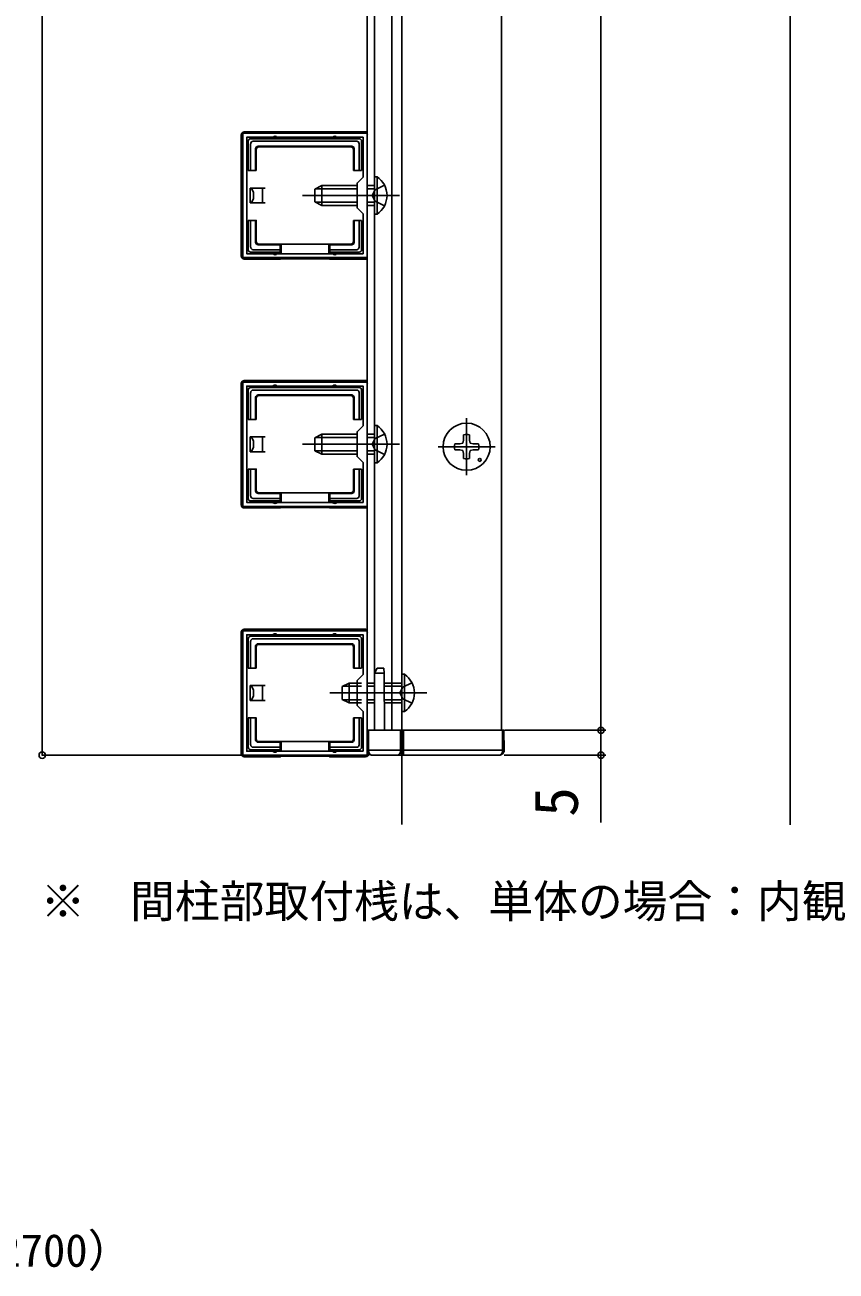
# Model space of a CAD drawing. Units: millimetres, scale not verified. Extents: x -525 to 525, y -783 to 778.
# Drawn here: x -13.4 to 149.7, y 109.6 to 360.1 of the extents above; entities that cross this region are included whole.
import ezdxf
from ezdxf.enums import TextEntityAlignment as Align

# ---------------------------------------------------------------- set-up
doc = ezdxf.new("R2010")
doc.units = ezdxf.units.MM
doc.header["$LTSCALE"] = 4
for name, color, linetype in [('0-2_USER1', 3, 'Continuous'), ('0-3_YKK_11', 7, 'Continuous'), ('0-4_YKK_12', 2, 'Continuous'), ('0-5_YKK_13', 4, 'Continuous'), ('0-7_YKK_D', 6, 'Continuous')]:
    doc.layers.add(name, color=color, linetype=linetype)
doc.styles.add('ＭＳ ゴシック', font='')
doc.styles.get('ＭＳ ゴシック').set_extended_font_data('MS Gothic')

msp = doc.modelspace()

# ---------------------------------------------------------------- linework, layer by layer
at = {"layer": '0-3_YKK_11'}
for points in [[(55.4, 313.302), (30.4, 313.302), (30.4, 338.3), (55.4, 338.3)], [(54.6, 314.102), (31.2, 314.102), (31.2, 337.5), (54.6, 337.5), (54.6, 329.502), (53.4, 328.302), (53.4, 323.302), (54.6, 322.102)], [(55.4, 263.302), (30.4, 263.302), (30.4, 288.3), (55.4, 288.3)], [(54.6, 264.102), (31.2, 264.102), (31.2, 287.5), (54.6, 287.5), (54.6, 279.502), (53.4, 278.302), (53.4, 273.302), (54.6, 272.102)], [(55.4, 213.3), (30.4, 213.3), (30.4, 238.298), (55.4, 238.298)], [(54.6, 214.1), (31.2, 214.1), (31.2, 237.498), (54.6, 237.498), (54.6, 229.5), (53.4, 228.3), (53.4, 223.3), (54.6, 222.1)]]:
    msp.add_lwpolyline(points, close=True, dxfattribs=at)
at = {"layer": '0-4_YKK_12'}
for p, q in [((62.4, 199.372), (62.4, 672.396)), ((140.4, 199.274), (140.4, 672.396)), ((55.4, 630.3), (55.4, 218.3)), ((56.9, 630.3), (56.9, 218.3)), ((60.4, 630.3), (60.4, 218.3)), ((62.4, 630.3), (62.4, 218.3)), ((82.4, 630.3), (82.4, 218.3))]:
    msp.add_line(p, q, dxfattribs=at)
at = {"layer": '0-5_YKK_13'}
for p, q in [((55.101, 338.6), (30.699, 338.6)), ((30.1, 313.599), (30.1, 338.001)), ((32, 336.207), (32, 330.8)), ((53.307, 336.7), (32.493, 336.7)), ((33.5, 335.7), (52.3, 335.7)), ((53.8, 330.8), (53.8, 336.207)), ((33.131, 335.069), (33.131, 330.8)), ((33.631, 335.569), (52.169, 335.569)), ((52.669, 335.069), (52.669, 330.8)), ((52.8, 335.2), (52.8, 330.8)), ((32, 330.8), (31.5, 330.8)), ((33, 330.8), (33.131, 330.8)), ((52.8, 330.8), (52.669, 330.8)), ((52.8, 330.8), (53.8, 330.8)), ((54.3, 330.8), (53.8, 330.8)), ((56.9, 322.052), (56.9, 329.552)), ((32.9, 327.3), (31.9, 327.3)), ((31.9, 324.3), (31.9, 327.3)), ((32.9, 327.3), (34.4, 327.3)), ((34.4, 327.3), (34.4, 325.8)), ((34.4, 327.3), (34.9, 327.3)), ((34.4, 325.8), (34.4, 324.3)), ((61.9, 325.802), (42.4, 325.802)), ((44.9, 327.102), (46.3, 327.802)), ((44.9, 324.502), (44.9, 327.102)), ((53.4, 327.148), (44.991, 327.148)), ((53.4, 327.802), (46.3, 327.802)), ((56.9, 327.802), (55.4, 327.802)), ((56.9, 327.148), (55.4, 327.148)), ((31.9, 324.3), (32.9, 324.3)), ((34.4, 324.3), (32.9, 324.3)), ((34.9, 324.3), (34.4, 324.3)), ((44.9, 324.502), (46.3, 323.802)), ((53.4, 324.456), (44.991, 324.456)), ((56.9, 324.456), (55.4, 324.456)), ((56.9, 323.802), (55.4, 323.802)), ((31.5, 319.8), (31.5, 320.8)), ((31.5, 320.8), (32, 320.8)), ((32, 320.8), (32, 315.393)), ((52.669, 320.8), (52.669, 316.531)), ((52.8, 320.8), (52.669, 320.8)), ((52.8, 320.8), (52.8, 316.4)), ((53.8, 320.8), (52.8, 320.8)), ((53.8, 315.393), (53.8, 320.8)), ((53.8, 320.8), (54.3, 320.8)), ((57.409, 322.052), (56.9, 322.052)), ((31.5, 314.9), (31.5, 319.8)), ((33.5, 315.9), (37.9, 315.9)), ((33.631, 316.031), (37.9, 316.031)), ((37.9, 315.9), (37.9, 316.031)), ((37.9, 316.031), (47.9, 316.031)), ((37.9, 315.9), (37.9, 314.9)), ((38.1, 316.031), (38.1, 314.102)), ((47.7, 316.031), (47.7, 314.102)), ((47.9, 315.9), (47.9, 316.031)), ((52.169, 316.031), (47.9, 316.031)), ((32.493, 314.9), (37.9, 314.9)), ((37.9, 314.9), (37.9, 314.4)), ((37.9, 314.4), (37.9, 314.102)), ((47.9, 314.9), (53.307, 314.9)), ((47.9, 314.4), (47.9, 314.102)), ((47.9, 313.302), (47.9, 313)), ((38.1, 313.092), (47.7, 313.092)), ((47.9, 313), (55.101, 313)), ((55.101, 288.6), (30.699, 288.6)), ((30.1, 263.599), (30.1, 288.001)), ((32, 286.207), (32, 280.8)), ((53.307, 286.7), (32.493, 286.7)), ((33.5, 285.7), (52.3, 285.7)), ((33.631, 285.569), (52.169, 285.569)), ((53.8, 280.8), (53.8, 286.207)), ((33.131, 285.069), (33.131, 280.8)), ((52.669, 285.069), (52.669, 280.8)), ((52.8, 285.2), (52.8, 280.8)), ((32, 280.8), (31.5, 280.8)), ((33, 280.8), (33.131, 280.8)), ((52.8, 280.8), (52.669, 280.8)), ((52.8, 280.8), (53.8, 280.8)), ((54.3, 280.8), (53.8, 280.8)), ((75.4, 281.035), (75.4, 269.565)), ((56.9, 272.052), (56.9, 279.552)), ((32.9, 277.3), (31.9, 277.3)), ((31.9, 274.3), (31.9, 277.3)), ((32.9, 277.3), (34.4, 277.3)), ((34.4, 277.3), (34.4, 275.8)), ((34.4, 277.3), (34.9, 277.3)), ((34.4, 275.8), (34.4, 274.3)), ((61.9, 275.802), (42.4, 275.802)), ((44.9, 277.102), (46.3, 277.802)), ((44.9, 274.502), (44.9, 277.102)), ((53.4, 277.148), (44.991, 277.148)), ((53.4, 277.802), (46.3, 277.802)), ((56.9, 277.802), (55.4, 277.802)), ((56.9, 277.148), (55.4, 277.148)), ((73.023, 275.893), (74.062, 275.911)), ((74.062, 275.911), (74.67, 276.03)), ((74.789, 276.638), (74.67, 276.03)), ((74.807, 277.677), (74.789, 276.638)), ((75.993, 277.677), (76.011, 276.638)), ((76.011, 276.638), (76.13, 276.03)), ((76.738, 275.911), (76.13, 276.03)), ((77.777, 275.893), (76.738, 275.911)), ((31.9, 274.3), (32.9, 274.3)), ((34.4, 274.3), (32.9, 274.3)), ((34.9, 274.3), (34.4, 274.3)), ((44.9, 274.502), (46.3, 273.802)), ((53.4, 274.456), (44.991, 274.456)), ((56.9, 274.456), (55.4, 274.456)), ((56.9, 273.802), (55.4, 273.802)), ((81.135, 275.3), (69.665, 275.3)), ((73.027, 274.707), (74.062, 274.689)), ((74.062, 274.689), (74.67, 274.57)), ((74.789, 273.962), (74.67, 274.57)), ((74.807, 272.923), (74.789, 273.962)), ((75.993, 272.923), (76.011, 273.962)), ((76.011, 273.962), (76.13, 274.57)), ((76.738, 274.689), (76.13, 274.57)), ((77.777, 274.707), (76.738, 274.689)), ((31.5, 269.8), (31.5, 270.8)), ((31.5, 270.8), (32, 270.8)), ((32, 270.8), (32, 265.393)), ((52.669, 270.8), (52.669, 266.531)), ((52.8, 270.8), (52.669, 270.8)), ((52.8, 270.8), (52.8, 266.4)), ((53.8, 270.8), (52.8, 270.8)), ((53.8, 265.393), (53.8, 270.8)), ((53.8, 270.8), (54.3, 270.8)), ((57.409, 272.052), (56.9, 272.052)), ((31.5, 264.9), (31.5, 269.8)), ((33.5, 265.9), (37.9, 265.9)), ((33.631, 266.031), (37.9, 266.031)), ((37.9, 265.9), (37.9, 266.031)), ((37.9, 266.031), (47.9, 266.031)), ((37.9, 265.9), (37.9, 264.9)), ((38.1, 266.031), (38.1, 264.102)), ((47.7, 266.031), (47.7, 264.102)), ((47.9, 265.9), (47.9, 266.031)), ((52.169, 266.031), (47.9, 266.031)), ((32.493, 264.9), (37.9, 264.9)), ((37.9, 264.9), (37.9, 264.4)), ((37.9, 264.4), (37.9, 264.102)), ((38.1, 263.092), (47.7, 263.092)), ((47.9, 264.9), (53.307, 264.9)), ((47.9, 264.4), (47.9, 264.102)), ((47.9, 263.302), (47.9, 263)), ((47.9, 263), (55.101, 263)), ((30.1, 213.597), (30.1, 237.999)), ((55.101, 238.598), (30.699, 238.598)), ((32, 236.205), (32, 230.798)), ((53.307, 236.698), (32.493, 236.698)), ((33.5, 235.698), (52.3, 235.698)), ((33.631, 235.567), (52.169, 235.567)), ((53.8, 230.798), (53.8, 236.205)), ((33.131, 235.067), (33.131, 230.798)), ((52.669, 235.067), (52.669, 230.798)), ((52.8, 235.198), (52.8, 230.798)), ((32, 230.798), (31.5, 230.798)), ((33, 230.798), (33.131, 230.798)), ((52.8, 230.798), (52.669, 230.798)), ((52.8, 230.798), (53.8, 230.798)), ((54.3, 230.798), (53.8, 230.798)), ((57.4, 230.8), (58.791, 230.8)), ((58.8, 229.8), (58.791, 230.8)), ((56.9, 229.8), (56.9, 218.3)), ((58.8, 229.8), (58.9, 218.3)), ((62.909, 229.55), (62.4, 229.55)), ((62.4, 229.55), (62.4, 222.05)), ((32.9, 227.298), (31.9, 227.298)), ((31.9, 224.298), (31.9, 227.298)), ((32.9, 227.298), (34.4, 227.298)), ((34.4, 227.298), (34.4, 225.798)), ((34.4, 227.298), (34.9, 227.298)), ((34.4, 225.798), (34.4, 224.298)), ((67.4, 225.8), (47.9, 225.8)), ((50.4, 227.1), (51.8, 227.8)), ((50.4, 227.1), (50.4, 224.5)), ((54.3, 227.146), (50.491, 227.146)), ((56.9, 227.8), (55.4, 227.8)), ((56.9, 227.146), (55.4, 227.146)), ((62.4, 227.8), (58.817, 227.8)), ((62.4, 227.146), (58.823, 227.146)), ((31.9, 224.298), (32.9, 224.298)), ((34.4, 224.298), (32.9, 224.298)), ((34.9, 224.298), (34.4, 224.298)), ((50.4, 224.5), (51.8, 223.8)), ((54.3, 224.454), (50.491, 224.454)), ((54.3, 223.8), (51.8, 223.8)), ((56.9, 224.454), (55.4, 224.454)), ((56.9, 223.8), (55.4, 223.8)), ((62.4, 224.454), (58.846, 224.454)), ((62.4, 223.8), (58.852, 223.8)), ((31.5, 219.798), (31.5, 220.798)), ((31.5, 220.798), (32, 220.798)), ((32, 220.798), (32, 215.391)), ((52.669, 220.798), (52.669, 216.529)), ((52.8, 220.798), (52.669, 220.798)), ((52.8, 220.798), (52.8, 216.398)), ((53.8, 220.798), (52.8, 220.798)), ((53.8, 215.391), (53.8, 220.798)), ((53.8, 220.798), (54.3, 220.798)), ((31.5, 214.898), (31.5, 219.798)), ((55.4, 218.3), (55.7, 218.3)), ((55.4, 214.306), (55.4, 218.3)), ((62.1, 218.3), (55.7, 218.3)), ((55.7, 218.3), (55.7, 214.309)), ((62.135, 214.309), (62.1, 218.3)), ((62.4, 218.3), (62.7, 218.3)), ((62.7, 218.3), (62.735, 214.309)), ((82.6, 218.3), (82.9, 218.3)), ((82.9, 218.3), (82.935, 214.309)), ((33.5, 215.898), (37.9, 215.898)), ((33.631, 216.029), (37.9, 216.029)), ((37.9, 215.898), (37.9, 216.029)), ((37.9, 216.029), (47.9, 216.029)), ((37.9, 215.898), (37.9, 214.898)), ((38.1, 216.029), (38.1, 214.1)), ((47.7, 216.029), (47.7, 214.1)), ((47.9, 215.898), (47.9, 216.029)), ((52.169, 216.029), (47.9, 216.029)), ((32.493, 214.898), (37.9, 214.898)), ((37.9, 214.898), (37.9, 214.398)), ((37.9, 214.398), (37.9, 214.1)), ((38.1, 213.09), (47.7, 213.09)), ((47.9, 214.898), (53.307, 214.898)), ((47.9, 214.398), (47.9, 214.1)), ((47.9, 213.3), (47.9, 212.998)), ((47.9, 212.998), (55.101, 212.998)), ((55.7, 214.309), (55.7, 214.3)), ((55.7, 214.309), (62.135, 214.309)), ((61.435, 213.3), (56.4, 213.3)), ((62.735, 214.309), (82.635, 214.309)), ((81.935, 213.3), (62.735, 213.3))]:
    msp.add_line(p, q, dxfattribs=at)
for points in [[(31.5, 330.8), (31.5, 331.8), (31.5, 336.7)], [(32, 337.2), (36.9, 337.2), (48.9, 337.2), (53.8, 337.2)], [(54.3, 336.7), (54.3, 331.8), (54.3, 330.8)], [(33, 335.2), (33, 330.8), (32, 330.8)], [(57.409, 322.052), (57.409, 329.552), (56.9, 329.552)], [(53.4, 323.802), (46.3, 323.802), (46.3, 327.802)], [(58.909, 327.852), (57.054, 326.947), (56.445, 325.802)], [(58.909, 323.752), (57.054, 324.657), (56.445, 325.802)], [(32, 320.8), (33, 320.8), (33, 316.4)], [(33, 320.8), (33.131, 320.8), (33.131, 316.531)], [(54.3, 320.8), (54.3, 319.8), (54.3, 314.9)], [(52.3, 315.9), (47.9, 315.9), (47.9, 314.9)], [(37.9, 313.302), (37.9, 313), (30.699, 313)], [(37.9, 314.4), (36.9, 314.4), (32, 314.4)], [(38.1, 313.302), (38.1, 313.092), (37.9, 313)], [(47.7, 313.302), (47.7, 313.092), (47.9, 313)], [(53.8, 314.4), (48.9, 314.4), (47.9, 314.4), (47.9, 314.9)], [(31.5, 280.8), (31.5, 281.8), (31.5, 286.7)], [(32, 287.2), (36.9, 287.2), (48.9, 287.2), (53.8, 287.2)], [(54.3, 286.7), (54.3, 281.8), (54.3, 280.8)], [(33, 285.2), (33, 280.8), (32, 280.8)], [(57.409, 272.052), (57.409, 279.552), (56.9, 279.552)], [(53.4, 273.802), (46.3, 273.802), (46.3, 277.802)], [(58.909, 277.852), (57.054, 276.947), (56.445, 275.802)], [(58.909, 273.752), (57.054, 274.657), (56.445, 275.802)], [(32, 270.8), (33, 270.8), (33, 266.4)], [(33, 270.8), (33.131, 270.8), (33.131, 266.531)], [(54.3, 270.8), (54.3, 269.8), (54.3, 264.9)], [(52.3, 265.9), (47.9, 265.9), (47.9, 264.9)], [(37.9, 263.302), (37.9, 263), (30.699, 263)], [(37.9, 264.4), (36.9, 264.4), (32, 264.4)], [(38.1, 263.302), (38.1, 263.092), (37.9, 263)], [(47.7, 263.302), (47.7, 263.092), (47.9, 263)], [(53.8, 264.4), (48.9, 264.4), (47.9, 264.4), (47.9, 264.9)], [(31.5, 230.798), (31.5, 231.798), (31.5, 236.698)], [(32, 237.198), (36.9, 237.198), (48.9, 237.198), (53.8, 237.198)], [(54.3, 236.698), (54.3, 231.798), (54.3, 230.798)], [(33, 235.198), (33, 230.798), (32, 230.798)], [(58.8, 229.8), (56.9, 229.8), (57.4, 230.8)], [(62.909, 229.55), (62.909, 222.05), (62.4, 222.05)], [(54.3, 227.8), (51.8, 227.8), (51.8, 223.8)], [(64.409, 227.85), (62.554, 226.945), (61.945, 225.8)], [(64.409, 223.75), (62.554, 224.655), (61.945, 225.8)], [(32, 220.798), (33, 220.798), (33, 216.398)], [(33, 220.798), (33.131, 220.798), (33.131, 216.529)], [(54.3, 220.798), (54.3, 219.798), (54.3, 214.898)], [(62.1, 218.3), (62.4, 218.3), (62.435, 214.309)], [(82.635, 214.309), (82.6, 218.3), (62.7, 218.3)], [(52.3, 215.898), (47.9, 215.898), (47.9, 214.898)], [(37.9, 213.3), (37.9, 212.998), (30.699, 212.998)], [(37.9, 214.398), (36.9, 214.398), (32, 214.398)], [(38.1, 213.3), (38.1, 213.09), (37.9, 212.998)], [(47.7, 213.3), (47.7, 213.09), (47.9, 212.998)], [(53.8, 214.398), (48.9, 214.398), (47.9, 214.398), (47.9, 214.898)], [(55.7, 214.3), (55.4, 214.3), (55.4, 214.306)], [(62.735, 214.309), (62.735, 213.3), (61.435, 213.3)]]:
    msp.add_lwpolyline(points, dxfattribs=at)
for centre, radius in [((75.4, 275.3), 4.735), ((78.041, 272.659), 0.3)]:
    msp.add_circle(centre, radius, dxfattribs=at)
for centre, radius, start, end in [((32, 336.7), 0.5, 90.77436, 179.22564), ((32, 336.7), 0.5, 179.22564, 180), ((32, 336.7), 0.5, 90, 90.77436), ((36.9, 337.2), 0.5, 0, 180), ((48.9, 337.2), 0.5, 0, 180), ((53.8, 336.7), 0.5, 89.22564, 90), ((53.8, 336.7), 0.5, 0.77436, 89.22564), ((53.8, 336.7), 0.5, 0, 0.77436), ((31.5, 331.8), 0.3, 90, 270), ((54.3, 331.8), 0.3, 270, 90), ((54.873, 325.802), 4.527, 304.06671, 55.93329), ((31.5, 319.8), 0.3, 90, 270), ((54.3, 319.8), 0.3, 270, 90), ((32, 314.9), 0.5, 180, 180.77436), ((32, 314.9), 0.5, 180.77436, 269.22564), ((32, 314.9), 0.5, 269.22564, 270), ((36.9, 314.4), 0.5, 180, 0), ((48.9, 314.4), 0.5, 180, 0), ((53.8, 314.9), 0.5, 270, 270.77436), ((53.8, 314.9), 0.5, 270.77436, 359.22564), ((53.8, 314.9), 0.5, 359.22564, 0), ((32, 286.7), 0.5, 90.77436, 179.22564), ((32, 286.7), 0.5, 179.22564, 180), ((32, 286.7), 0.5, 90, 90.77436), ((36.9, 287.2), 0.5, 0, 180), ((48.9, 287.2), 0.5, 0, 180), ((53.8, 286.7), 0.5, 89.22564, 90), ((53.8, 286.7), 0.5, 0.77436, 89.22564), ((53.8, 286.7), 0.5, 0, 0.77436), ((31.5, 281.8), 0.3, 90, 270), ((54.3, 281.8), 0.3, 270, 90), ((54.873, 275.802), 4.527, 304.06671, 55.93329), ((75.4, 275.3), 2.45, 165.9892, 194.0108), ((75.4, 275.3), 2.45, 75.9892, 104.0108), ((75.4, 275.3), 2.45, 345.9892, 14.0108), ((75.4, 275.3), 2.45, 255.9892, 284.0108), ((31.5, 269.8), 0.3, 90, 270), ((54.3, 269.8), 0.3, 270, 90), ((32, 264.9), 0.5, 180, 180.77436), ((32, 264.9), 0.5, 180.77436, 269.22564), ((32, 264.9), 0.5, 269.22564, 270), ((36.9, 264.4), 0.5, 180, 0), ((48.9, 264.4), 0.5, 180, 0), ((53.8, 264.9), 0.5, 270, 270.77436), ((53.8, 264.9), 0.5, 270.77436, 359.22564), ((53.8, 264.9), 0.5, 359.22564, 0), ((32, 236.698), 0.5, 90.77436, 179.22564), ((32, 236.698), 0.5, 179.22564, 180), ((32, 236.698), 0.5, 90, 90.77436), ((36.9, 237.198), 0.5, 0, 180), ((48.9, 237.198), 0.5, 0, 180), ((53.8, 236.698), 0.5, 89.22564, 90), ((53.8, 236.698), 0.5, 0.77436, 89.22564), ((53.8, 236.698), 0.5, 0, 0.77436), ((31.5, 231.798), 0.3, 90, 270), ((54.3, 231.798), 0.3, 270, 90), ((60.373, 225.8), 4.527, 304.06671, 55.93329), ((31.5, 219.798), 0.3, 90, 270), ((54.3, 219.798), 0.3, 270, 90), ((32, 214.898), 0.5, 180, 180.77436), ((32, 214.898), 0.5, 180.77436, 269.22564), ((32, 214.898), 0.5, 269.22564, 270), ((36.9, 214.398), 0.5, 180, 0), ((48.9, 214.398), 0.5, 180, 0), ((53.8, 214.898), 0.5, 270, 270.77436), ((53.8, 214.898), 0.5, 270.77436, 359.22564), ((53.8, 214.898), 0.5, 359.22564, 0), ((55.625, 205.712), 8.597, 89.50017, 91.49979), ((56.4, 214.3), 1, 180, 270), ((61.435, 214.3), 1, 270, 0.5), ((62.285, 205.714), 8.596, 89.0002, 90.9998), ((81.935, 214.3), 1, 270, 0.5), ((82.785, 205.714), 8.596, 89.0002, 90.9998)]:
    msp.add_arc(centre, radius, start, end, dxfattribs=at)
for centre, major_axis, ratio, start_param, end_param in [((30.701, 337.999), (-0.426, 0.426), 0.99628, 5.4996506, 7.06672), ((55.099, 337.999), (0.426, 0.426), 0.99628, 0.2625857, 0.7835347), ((32.507, 336.193), (-0.363, 0.363), 0.973329, 5.5113023, 7.0550683), ((33.5, 335.2), (-0.354, 0.354), 0.999924, 5.4978252, 7.0685454), ((52.3, 335.2), (0.354, 0.354), 0.999924, 5.4978252, 7.0685454), ((53.293, 336.193), (0.363, 0.363), 0.973329, 5.5113023, 7.0550683), ((55.099, 337.999), (0.426, 0.426), 0.99628, 5.4996506, 5.4998551), ((33.631, 335.069), (-0.354, 0.354), 0.999924, 5.4978252, 7.0685454), ((52.169, 335.069), (0.354, 0.354), 0.999924, 5.4978252, 7.0685454), ((31.9, 325.8), (0, 1.5), 0.466667, 3.1415927, 6.2831853), ((33.5, 316.4), (-0.354, -0.354), 0.999924, 5.4978252, 7.0685454), ((33.631, 316.531), (-0.354, -0.354), 0.999924, 5.4978252, 7.0685454), ((52.169, 316.531), (0.354, -0.354), 0.999924, 5.4978252, 7.0685454), ((52.3, 316.4), (0.354, -0.354), 0.999924, 5.4978252, 7.0685454), ((30.701, 313.601), (-0.426, -0.426), 0.99628, 5.4996506, 7.06672), ((32.507, 315.407), (-0.363, -0.363), 0.973329, 5.5113023, 7.0550683), ((53.293, 315.407), (-0.363, 0.363), 0.973329, 2.3697096, 3.9134757), ((55.099, 313.601), (0.426, -0.426), 0.99628, 5.4996506, 6.0205996), ((30.701, 287.999), (-0.426, 0.426), 0.99628, 5.4996506, 7.06672), ((55.099, 287.999), (0.426, 0.426), 0.99628, 0.2625857, 0.7835347), ((32.507, 286.193), (-0.363, 0.363), 0.973329, 5.5113023, 7.0550683), ((33.5, 285.2), (-0.354, 0.354), 0.999924, 5.4978252, 7.0685454), ((33.631, 285.069), (-0.354, 0.354), 0.999924, 5.4978252, 7.0685454), ((52.169, 285.069), (0.354, 0.354), 0.999924, 5.4978252, 7.0685454), ((52.3, 285.2), (0.354, 0.354), 0.999924, 5.4978252, 7.0685454), ((53.293, 286.193), (0.363, 0.363), 0.973329, 5.5113023, 7.0550683), ((55.099, 287.999), (0.426, 0.426), 0.99628, 5.4996506, 5.4998551), ((31.9, 275.8), (0, 1.5), 0.466667, 3.1415927, 6.2831853), ((33.5, 266.4), (-0.354, -0.354), 0.999924, 5.4978252, 7.0685454), ((33.631, 266.531), (-0.354, -0.354), 0.999924, 5.4978252, 7.0685454), ((52.169, 266.531), (0.354, -0.354), 0.999924, 5.4978252, 7.0685454), ((52.3, 266.4), (0.354, -0.354), 0.999924, 5.4978252, 7.0685454), ((30.701, 263.601), (-0.426, -0.426), 0.99628, 5.4996506, 7.06672), ((32.507, 265.407), (-0.363, -0.363), 0.973329, 5.5113023, 7.0550683), ((53.293, 265.407), (-0.363, 0.363), 0.973329, 2.3697096, 3.9134757), ((55.099, 263.601), (0.426, -0.426), 0.99628, 5.4996506, 6.0205996), ((30.701, 237.997), (-0.426, 0.426), 0.99628, 5.4996506, 7.06672), ((55.099, 237.997), (0.426, 0.426), 0.99628, 0.2625857, 0.7835347), ((55.099, 237.997), (0.426, 0.426), 0.99628, 5.4996506, 5.4998551), ((32.507, 236.191), (-0.363, 0.363), 0.973329, 5.5113023, 7.0550683), ((33.5, 235.198), (-0.354, 0.354), 0.999924, 5.4978252, 7.0685454), ((33.631, 235.067), (-0.354, 0.354), 0.999924, 5.4978252, 7.0685454), ((52.169, 235.067), (0.354, 0.354), 0.999924, 5.4978252, 7.0685454), ((52.3, 235.198), (0.354, 0.354), 0.999924, 5.4978252, 7.0685454), ((53.293, 236.191), (0.363, 0.363), 0.973329, 5.5113023, 7.0550683), ((31.9, 225.798), (0, 1.5), 0.466667, 3.1415927, 6.2831853), ((33.5, 216.398), (-0.354, -0.354), 0.999924, 5.4978252, 7.0685454), ((33.631, 216.529), (-0.354, -0.354), 0.999924, 5.4978252, 7.0685454), ((52.169, 216.529), (0.354, -0.354), 0.999924, 5.4978252, 7.0685454), ((52.3, 216.398), (0.354, -0.354), 0.999924, 5.4978252, 7.0685454), ((30.701, 213.599), (-0.426, -0.426), 0.99628, 5.4996506, 7.06672), ((32.507, 215.405), (-0.363, -0.363), 0.973329, 5.5113023, 7.0550683), ((53.293, 215.405), (-0.363, 0.363), 0.973329, 2.3697096, 3.9134757), ((55.099, 213.599), (0.426, -0.426), 0.99628, 5.4996506, 7.0483027), ((56.4, 214.3), (0, 1), 0.7, 1.5707963, 3.1415927), ((61.435, 214.3), (0, 1), 0.7, 3.1415927, 4.7211156), ((62.735, 214.3), (0.3, -0.009), 0.029046, 1.5719718, 3.142692), ((81.935, 214.3), (0, 1), 0.7, 3.1415927, 4.7211156)]:
    msp.add_ellipse(centre, major_axis=major_axis, ratio=ratio, start_param=start_param, end_param=end_param, dxfattribs=at)
at = {"layer": '0-7_YKK_D'}
for p, q in [((-9.9, 635.3), (-9.9, 213.3)), ((102.4, 630.3), (102.4, 218.3)), ((83, 218.3), (102.5, 218.3)), ((83.9, 218.3), (103.4, 218.3)), ((30.6, 213.3), (-10, 213.3)), ((82.935, 213.3), (103.4, 213.3))]:
    msp.add_line(p, q, dxfattribs=at)
msp.add_lwpolyline([(102.4, 218.3), (102.4, 213.3), (102.4, 199.795)], dxfattribs=at)
for centre in [(102.4, 218.3), (102.4, 218.3), (-9.9, 213.3), (102.4, 213.3)]:
    msp.add_circle(centre, 0.637, dxfattribs=at)

# ---------------------------------------------------------------- texts
at = {"layer": '0-2_USER1', "style": 'ＭＳ ゴシック'}
for s, p in [('※\u3000間柱部取付桟は、単体の場合：内観右側に取付けてください', (-10.227, 178.664)), ('2.5間（h＝2700）', (-63.665, 108.487))]:
    msp.add_text(s, height=6.598, dxfattribs=at).set_placement(p, align=Align.BOTTOM_LEFT)
at = {"layer": '0-7_YKK_D', "style": 'ＭＳ ゴシック'}
msp.add_text('5', height=8.798, rotation=90, dxfattribs=at).set_placement((100.4, 200.909), align=Align.BOTTOM_LEFT)

doc.saveas('drawing.dxf')
